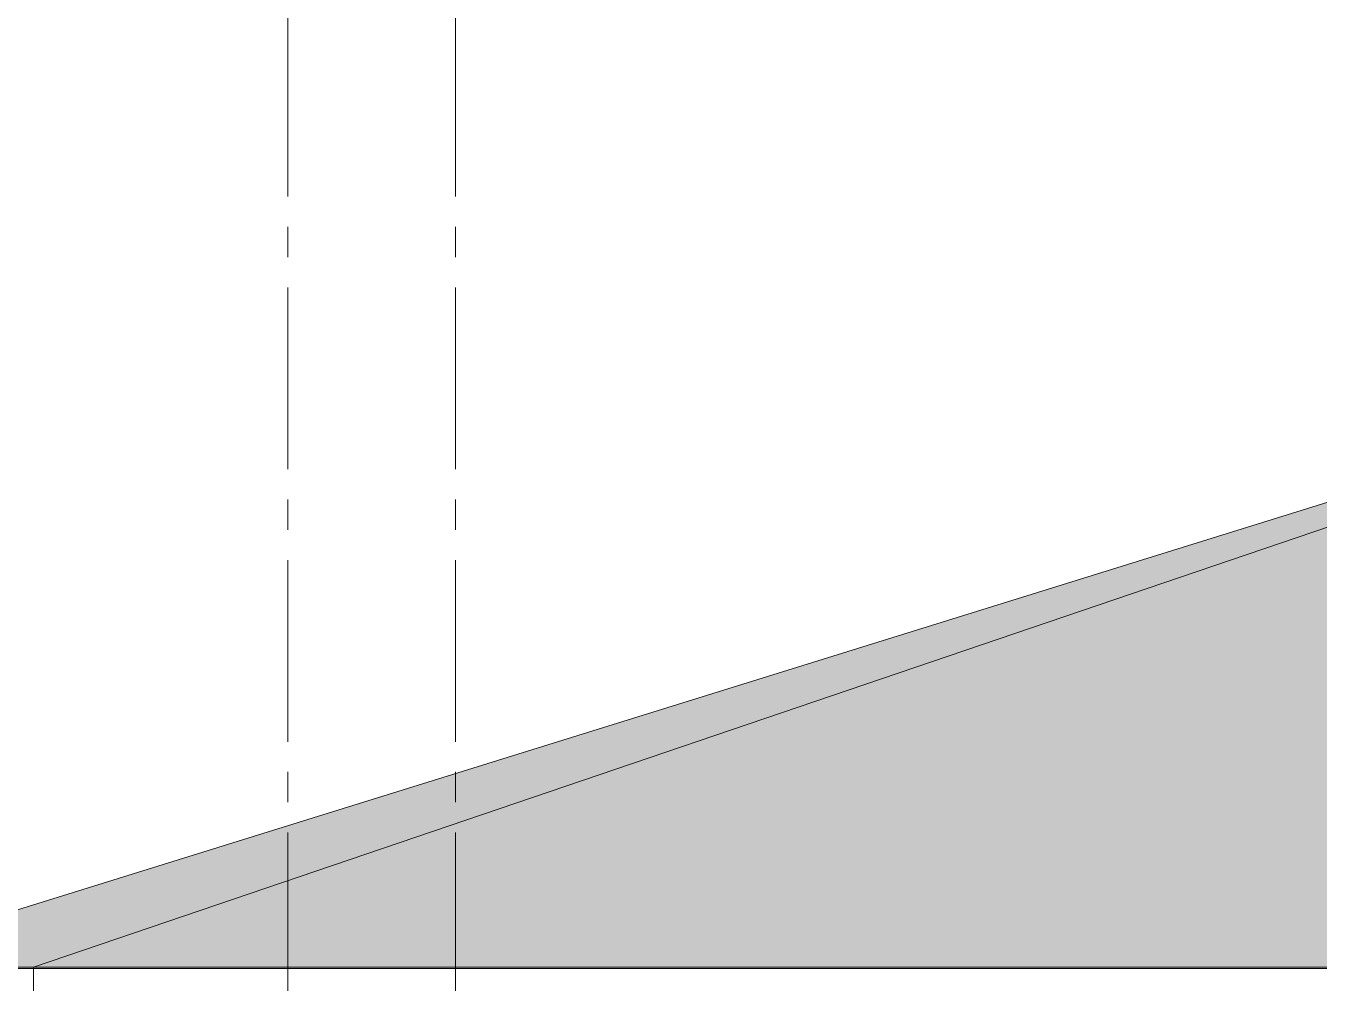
# Model space of a CAD drawing. Header units: millimetres. Extents: x 1373 to 40779, y 1939 to 6439.
# Drawn here: x 34051 to 34585, y 5070 to 5465 of the extents above; entities that cross this region are included whole.
import ezdxf

# ---------------------------------------------------------------- set-up
doc = ezdxf.new("R2010")
doc.units = ezdxf.units.MM
doc.linetypes.add('IMPORT-CENTER2', pattern=[112.5, 75, -12.5, 12.5, -12.5])
for name, color, linetype, lineweight in [('A-ROOF', 132, 'Continuous', 18), ('A-ROOF-PATT', 132, 'Continuous', 18), ('S-GRID', 252, 'IMPORT-CENTER2', 5)]:
    doc.layers.add(name, color=color, linetype=linetype, lineweight=lineweight)

msp = doc.modelspace()

# ---------------------------------------------------------------- hatches: boundary and pattern name
at = {"layer": 'A-ROOF-PATT'}
h = msp.add_hatch(dxfattribs=at)
h.set_pattern_fill('FP_119', color=256, style=0, pattern_type=2)
h.set_pattern_definition([(0, (34888.212, 5355.919), (31.777, 9.419), [0.66258, -0.55215, 0.77301, -0.33129, -1.436]), (0, (34888.212, 5355.919), (31.777, 9.419), [-2.319, 0.99388, -0.44172]), (0, (34890.081, 5356.311), (31.777, 9.419), [0.55215, -2.098, 0.44172, -0.66258]), (0, (34888.389, 5355.33), (31.777, 9.419), [0.33129, -3.423]), (18.016, (34888.21169, 5355.91853), (28.02184183, 9.41877813), [29.185, -92.631]), (18.016, (34888.87369, 5355.91853), (28.02184183, 9.41877813), [28.551, -93.265]), (18.016, (34889.42569, 5355.91853), (28.02184183, 9.41877813), [26.647, -95.169]), (18.016, (34888.38869, 5355.32953), (28.02184183, 9.41877813), [29.185, -92.631]), (18.016, (34888.72069, 5355.32953), (28.02184183, 9.41877813), [29.185, -92.631]), (18.016, (34891.52469, 5355.91853), (28.02184183, 9.41877813), [27.916, -93.9])])
h.paths.add_polyline_path([(34054.05, 5076.38), (34942.73, 5378.55), (33971.38, 5076.38), (34050.91, 5076.38)])
h = msp.add_hatch(dxfattribs=at)
h.set_pattern_fill('FP_120', color=256, style=0, pattern_type=2)
h.set_pattern_definition([(0, (35285.235, 5161.81), (63.448, 9.419), [15.226, -12.688, 17.763, -7.613, -32.989]), (0, (35285.235, 5161.81), (63.448, 9.419), [-53.29, 22.838, -10.15]), (0, (35300.408, 5162.202), (63.448, 9.419), [12.688, -48.214, 10.15, -15.226]), (0, (35330.991, 5161.221), (63.448, 9.419), [7.613, -78.666]), (97.621, (35285.235, 5161.81), (-22.82974, 9.41852), [9.107, -28.904]), (97.621, (35300.46, 5161.81), (-22.82974, 9.41852), [8.909, -29.102]), (97.621, (35313.149, 5161.81), (-22.82974, 9.41852), [8.315, -29.696]), (97.621, (35330.99, 5161.22), (-22.82974, 9.41852), [9.107, -28.904]), (97.621, (35338.604, 5161.22), (-22.82974, 9.41852), [9.107, -28.904]), (97.621, (35361.363, 5161.81), (-22.82974, 9.41852), [8.711, -29.3])])
h.paths.add_polyline_path([(34743.47, 5076.38), (35255.54, 5076.38), (35226.37, 5376.55), (34942.73, 5378.55), (34054.05, 5076.38), (34644.53, 5076.38)])

# ---------------------------------------------------------------- linework, layer by layer
at = {"layer": 'A-ROOF'}
for p, q in [((34942.73, 5378.55), (33971.38, 5076.38)), ((34054.05, 5076.38), (34942.73, 5378.55)), ((33971.38, 5076.38), (36406.67, 5076.38)), ((33971.38, 5075.76), (36406.67, 5075.76)), ((34054.05, 5075.76), (34054.05, 5076.38)), ((34054.05, 5075.76), (34054.05, 5063.76))]:
    msp.add_line(p, q, dxfattribs=at)
at = {"layer": 'S-GRID', "lineweight": 18}
for p, q in [((34158.98, 2694.42), (34158.98, 5603)), ((34228.2, 2694.42), (34228.2, 5603))]:
    msp.add_line(p, q, dxfattribs=at)

doc.saveas('drawing.dxf')
